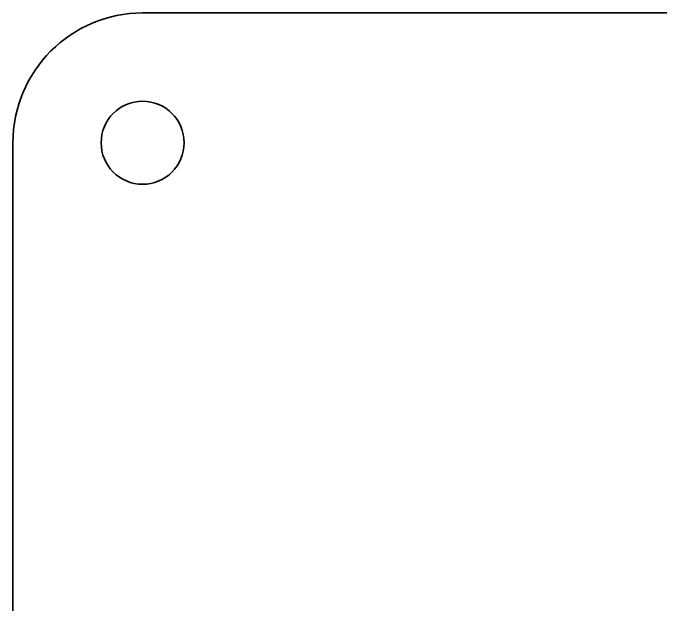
# Model space of a CAD drawing. Extents: x 428 to 891, y 189 to 670.
# Drawn here: x 561.31 to 586.26, y 435.6 to 458.38 of the extents above; entities that cross this region are included whole.
import ezdxf

# ---------------------------------------------------------------- set-up
doc = ezdxf.new("R2010")
doc.units = 0

msp = doc.modelspace()

# ---------------------------------------------------------------- linework, layer by layer
at = {"color": 7, "lineweight": 35}
for p, q in [((622.69, 458.379), (566.31, 458.379)), ((561.31, 453.379), (561.31, 387.619)), ((561.31, 453.379), (561.31, 387.619))]:
    msp.add_line(p, q, dxfattribs=at)
msp.add_circle((566.31, 453.379), 1.6, dxfattribs=at)
msp.add_arc((566.31, 453.379), 5, 90, 180, dxfattribs=at)

doc.saveas('drawing.dxf')
